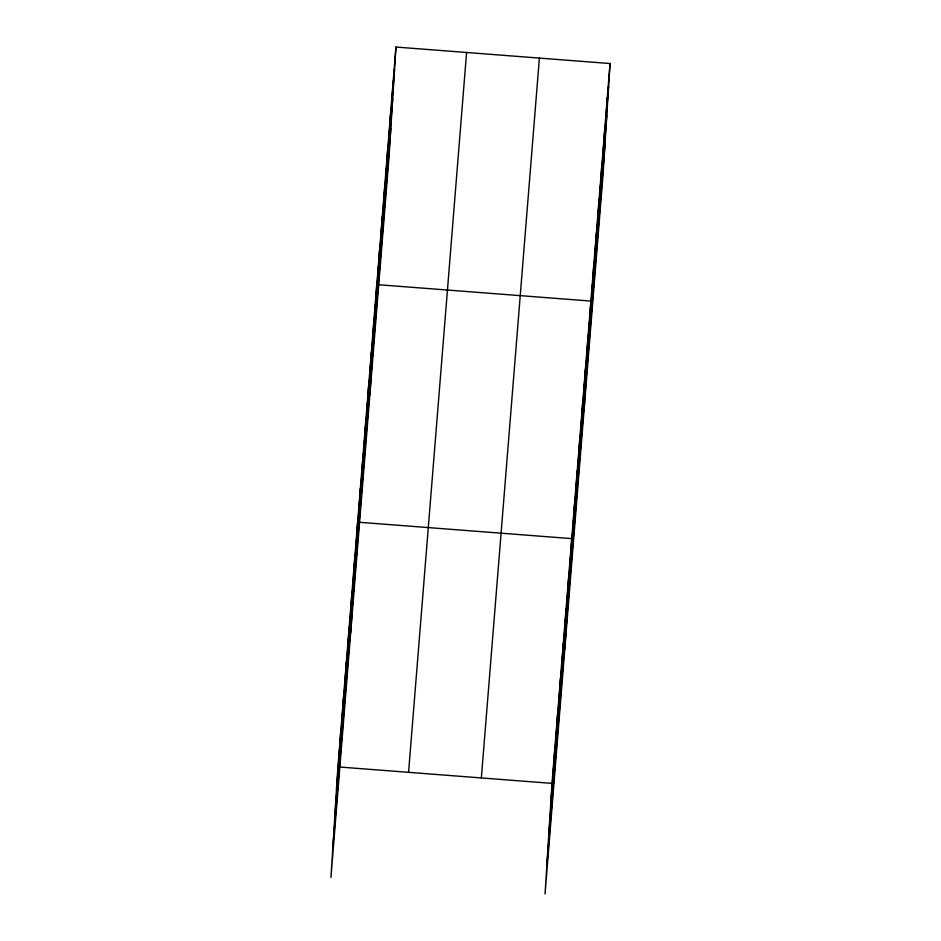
<?xml version="1.0" encoding="UTF-8"?>
<svg xmlns="http://www.w3.org/2000/svg" width="941" height="941" viewBox="0 0 941 941"><rect width="100%" height="100%" fill="white"/><g stroke="black" fill="none" stroke-linecap="round" stroke-linejoin="round"><path stroke-width="1.41" d="M395.949 47.05L337.913 766.891L330.95 877.471L388.986 157.618L395.949 47.05L610.05 63.529L603.087 174.109L545.051 893.95L552.014 783.383L610.05 63.529M339.325 754.341L340.736 731.933M342.136 719.383L343.547 696.963M344.959 684.413L346.37 662.005M347.782 649.455L349.182 627.035M350.593 614.485L352.005 592.077M353.416 579.527L354.828 557.107M350.687 632.717L357.639 522.149L571.74 538.628L564.788 649.208M358.968 510.622L360.379 488.214M361.709 476.687L363.12 454.28M364.438 442.752L365.849 420.345M367.178 408.817L368.59 386.41M369.907 374.883L371.319 352.463M372.648 340.948L374.059 318.529M369.837 395.173L376.788 284.594L590.889 301.085L583.938 411.652M378.117 273.078L379.529 250.659M380.858 239.143L382.269 216.724M383.587 205.209L384.998 182.789M386.328 171.274L387.739 148.854M389.068 137.339L390.468 114.92M391.797 103.404L393.209 80.985M553.426 770.832L554.825 748.413M556.237 735.862L557.648 713.454M559.06 700.904L560.471 678.485M561.871 665.934L563.283 643.526M564.694 630.976L566.106 608.556M567.517 596.006L568.929 573.598M573.069 527.113L574.481 504.694M575.81 493.178L577.209 470.759M578.539 459.243L579.95 436.824M581.279 425.308L582.691 402.889M584.008 391.362L585.42 368.954M586.749 357.427L588.16 335.02M592.218 289.557L593.63 267.15M594.959 255.623L596.371 233.215M597.688 221.688L599.099 199.28M600.429 187.753L601.84 165.345M603.157 153.818L604.569 131.411M605.898 119.883L607.31 97.464M336.502 789.311L394.538 69.469M334.667 818.399L392.703 98.558M332.785 848.37L390.821 128.529M408.57 772.338L466.595 52.484M481.357 777.936L539.393 58.095M550.603 805.79L608.639 85.949M548.768 834.879L606.804 115.037M546.886 864.861L604.922 145.02M337.913 766.891L552.014 783.383"/></g></svg>
